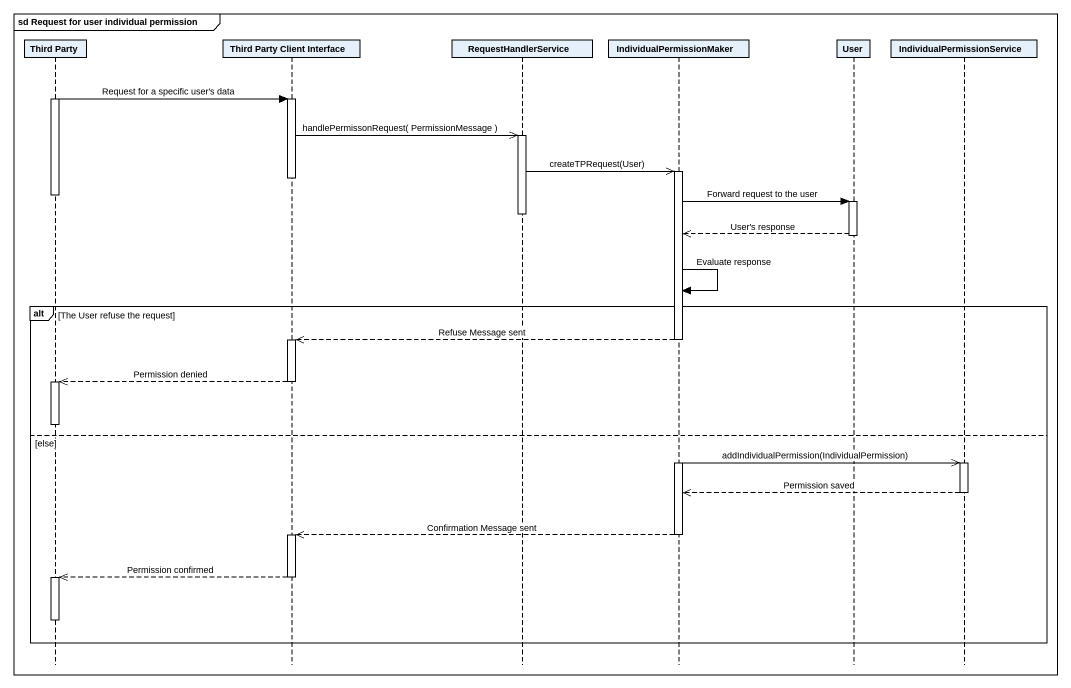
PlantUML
@startuml
mainframe sd Request for user individual permission
hide footbox
participant "Third Party" as Third_Party
participant "Third Party Client Interface" as Third_Party_Client_Interface
participant RequestHandlerService
participant IndividualPermissionMaker
participant User
participant IndividualPermissionService

activate Third_Party
Third_Party -> Third_Party_Client_Interface : Request for a specific user's data
activate Third_Party_Client_Interface
Third_Party_Client_Interface ->> RequestHandlerService : handlePermissonRequest( PermissionMessage )
activate RequestHandlerService
RequestHandlerService ->> IndividualPermissionMaker : createTPRequest(User)
activate IndividualPermissionMaker
deactivate Third_Party_Client_Interface
deactivate Third_Party
IndividualPermissionMaker -> User : Forward request to the user
activate User
deactivate RequestHandlerService
User -->> IndividualPermissionMaker : User's response
deactivate User
IndividualPermissionMaker -> IndividualPermissionMaker : Evaluate response
alt The User refuse the request
  IndividualPermissionMaker -->> Third_Party_Client_Interface : Refuse Message sent
  deactivate IndividualPermissionMaker
  activate Third_Party_Client_Interface
  Third_Party_Client_Interface -->> Third_Party : Permission denied
  deactivate Third_Party_Client_Interface
  activate Third_Party
  deactivate Third_Party
else else
  activate IndividualPermissionMaker
  IndividualPermissionMaker ->> IndividualPermissionService : addIndividualPermission(IndividualPermission)
  activate IndividualPermissionService
  IndividualPermissionService -->> IndividualPermissionMaker : Permission saved
  deactivate IndividualPermissionService
  IndividualPermissionMaker -->> Third_Party_Client_Interface : Confirmation Message sent
  deactivate IndividualPermissionMaker
  activate Third_Party_Client_Interface
  Third_Party_Client_Interface -->> Third_Party : Permission confirmed
  deactivate Third_Party_Client_Interface
  activate Third_Party
  deactivate Third_Party
end
@enduml
